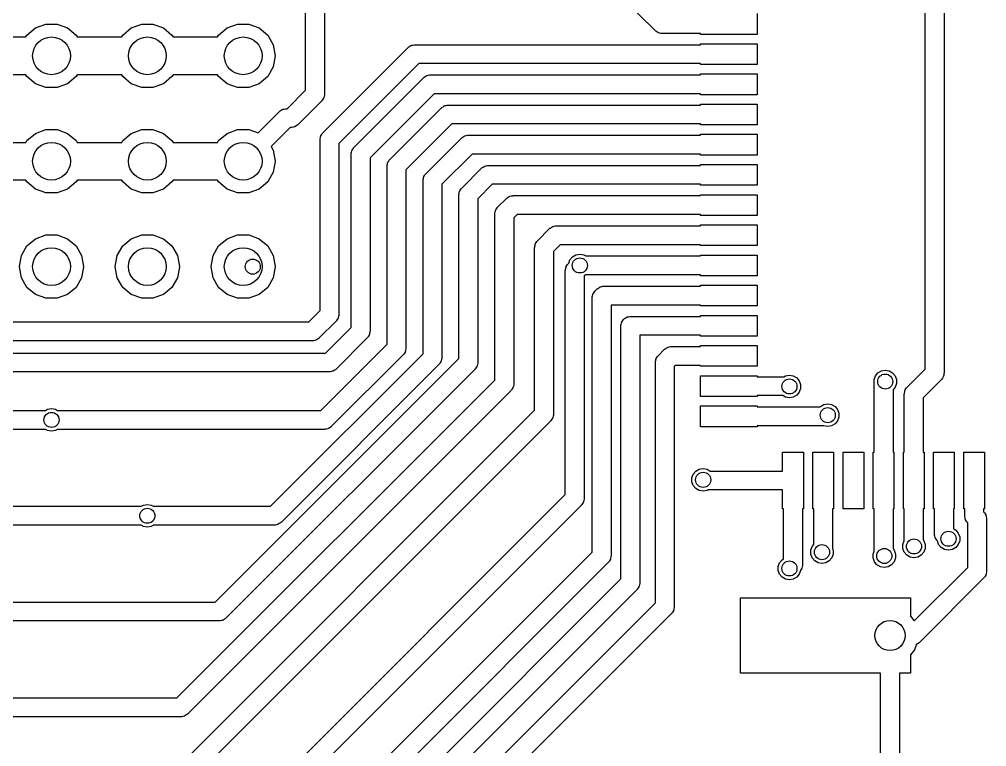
# Model space of a CAD drawing. Extents: x 10 to 287, y -200 to -10.
# Drawn here: x 75.86 to 101.49, y -85.88 to -66.6 of the extents above; entities that cross this region are included whole.
import ezdxf

# ---------------------------------------------------------------- set-up
doc = ezdxf.new("R2010")
doc.units = 0
doc.header["$MEASUREMENT"] = 0
doc.layers.add('BLACK', color=7, linetype='CONTINUOUS')

msp = doc.modelspace()

# ---------------------------------------------------------------- linework, layer by layer
at = {"layer": 'Black'}
for p, q in [((92.7052, -66.8968), (90.1202, -64.3118)), ((99.8641, -75.8685), (99.8641, -65.5176)), ((100.364, -65.5176), (100.364, -75.9721)), ((83.443, -68.4764), (83.443, -66.2706)), ((83.943, -66.167), (83.943, -68.58)), ((95.412, -66.445), (95.412, -66.995)), ((76.0569, -67.0144), (76.283, -66.8246)), ((76.283, -66.8246), (76.5604, -66.7237)), ((76.5604, -66.7237), (76.8556, -66.7237)), ((76.8556, -66.7237), (77.133, -66.8246)), ((77.133, -66.8246), (77.3591, -67.0144)), ((78.5969, -67.0144), (78.823, -66.8246)), ((78.823, -66.8246), (79.1004, -66.7237)), ((79.1004, -66.7237), (79.3956, -66.7237)), ((79.3956, -66.7237), (79.673, -66.8246)), ((79.673, -66.8246), (79.8991, -67.0144)), ((81.1369, -67.0144), (81.363, -66.8246)), ((81.363, -66.8246), (81.6404, -66.7237)), ((81.6404, -66.7237), (81.9356, -66.7237)), ((81.9356, -66.7237), (82.213, -66.8246)), ((82.213, -66.8246), (82.4391, -67.0144)), ((92.7142, -66.9031), (92.7052, -66.8968)), ((92.7213, -66.9115), (92.7142, -66.9031)), ((92.7496, -66.9278), (92.7213, -66.9115)), ((75.018, -67.064), (76.0282, -67.064)), ((76.0282, -67.064), (76.0569, -67.0144)), ((77.3591, -67.0144), (77.3878, -67.064)), ((77.3878, -67.064), (78.5682, -67.064)), ((78.5682, -67.064), (78.5969, -67.0144)), ((79.8991, -67.0144), (79.9278, -67.064)), ((79.9278, -67.064), (81.1082, -67.064)), ((81.1082, -67.064), (81.1369, -67.0144)), ((82.4391, -67.0144), (82.5867, -67.27)), ((92.7763, -66.9466), (92.7496, -66.9278)), ((92.787, -66.9494), (92.7763, -66.9466)), ((92.7965, -66.9549), (92.787, -66.9494)), ((92.8287, -66.9606), (92.7965, -66.9549)), ((92.8602, -66.969), (92.8287, -66.9606)), ((92.8712, -66.9681), (92.8602, -66.969)), ((92.882, -66.97), (92.8712, -66.9681)), ((93.912, -66.97), (92.882, -66.97)), ((93.912, -66.995), (93.912, -66.97)), ((95.412, -66.995), (93.912, -66.995)), ((82.5867, -67.27), (82.638, -67.5608)), ((83.8972, -69.6097), (86.1637, -67.3432)), ((86.1637, -67.3432), (86.1727, -67.3369)), ((86.1727, -67.3369), (86.1798, -67.3285)), ((86.1798, -67.3285), (86.2081, -67.3122)), ((86.2081, -67.3122), (86.2348, -67.2934)), ((86.2348, -67.2934), (86.2455, -67.2906)), ((86.2455, -67.2906), (86.255, -67.2851)), ((86.255, -67.2851), (86.2872, -67.2794)), ((86.2872, -67.2794), (86.3187, -67.271)), ((86.3187, -67.271), (86.3297, -67.2719)), ((86.3297, -67.2719), (86.3405, -67.27)), ((86.3405, -67.27), (93.912, -67.27)), ((93.912, -67.27), (93.912, -67.245)), ((93.912, -67.245), (95.412, -67.245)), ((95.412, -67.245), (95.412, -67.795)), ((82.638, -67.5672), (82.5867, -67.858)), ((82.638, -67.5608), (82.638, -67.5672)), ((82.5867, -67.858), (82.4391, -68.1136)), ((86.4441, -67.77), (84.324, -69.8901)), ((93.912, -67.77), (86.4441, -67.77)), ((93.912, -67.795), (93.912, -67.77)), ((95.412, -67.795), (93.912, -67.795)), ((76.0282, -68.064), (75.018, -68.064)), ((76.0569, -68.1136), (76.0282, -68.064)), ((76.283, -68.3034), (76.0569, -68.1136)), ((77.3591, -68.1136), (77.133, -68.3034)), ((77.3878, -68.064), (77.3591, -68.1136)), ((78.5682, -68.064), (77.3878, -68.064)), ((78.5969, -68.1136), (78.5682, -68.064)), ((78.823, -68.3034), (78.5969, -68.1136)), ((79.8991, -68.1136), (79.673, -68.3034)), ((79.9278, -68.064), (79.8991, -68.1136)), ((81.1082, -68.064), (79.9278, -68.064)), ((81.1369, -68.1136), (81.1082, -68.064)), ((81.363, -68.3034), (81.1369, -68.1136)), ((82.4391, -68.1136), (82.213, -68.3034)), ((84.7227, -69.9907), (86.5702, -68.1432)), ((86.5702, -68.1432), (86.5792, -68.1369)), ((86.5792, -68.1369), (86.5863, -68.1285)), ((86.5863, -68.1285), (86.6146, -68.1122)), ((86.6146, -68.1122), (86.6413, -68.0934)), ((86.6413, -68.0934), (86.652, -68.0906)), ((86.652, -68.0906), (86.6615, -68.0851)), ((86.6615, -68.0851), (86.6937, -68.0794)), ((86.6937, -68.0794), (86.7252, -68.071)), ((86.7252, -68.071), (86.7362, -68.0719)), ((86.7362, -68.0719), (86.747, -68.07)), ((86.747, -68.07), (93.912, -68.07)), ((93.912, -68.07), (93.912, -68.045)), ((93.912, -68.045), (95.412, -68.045)), ((95.412, -68.045), (95.412, -68.595)), ((76.5604, -68.4043), (76.283, -68.3034)), ((76.8556, -68.4043), (76.5604, -68.4043)), ((77.133, -68.3034), (76.8556, -68.4043)), ((79.1004, -68.4043), (78.823, -68.3034)), ((79.3956, -68.4043), (79.1004, -68.4043)), ((79.673, -68.3034), (79.3956, -68.4043)), ((81.6404, -68.4043), (81.363, -68.3034)), ((81.9356, -68.4043), (81.6404, -68.4043)), ((82.213, -68.3034), (81.9356, -68.4043)), ((82.9544, -68.965), (83.443, -68.4764)), ((83.9008, -68.7124), (83.8845, -68.7407)), ((83.9196, -68.6857), (83.9008, -68.7124)), ((83.9224, -68.675), (83.9196, -68.6857)), ((83.9279, -68.6655), (83.9224, -68.675)), ((83.9336, -68.6333), (83.9279, -68.6655)), ((83.942, -68.6018), (83.9336, -68.6333)), ((83.943, -68.58), (83.9411, -68.5908)), ((83.9411, -68.5908), (83.942, -68.6018)), ((86.8506, -68.57), (85.1495, -70.2711)), ((93.912, -68.57), (86.8506, -68.57)), ((93.912, -68.595), (93.912, -68.57)), ((95.412, -68.595), (93.912, -68.595)), ((82.8777, -68.9744), (82.9092, -68.966)), ((82.9092, -68.966), (82.9202, -68.9669)), ((82.9202, -68.9669), (82.931, -68.965)), ((82.931, -68.965), (82.9544, -68.965)), ((83.8698, -68.7568), (83.2348, -69.3918)), ((83.8761, -68.7478), (83.8698, -68.7568)), ((83.8845, -68.7407), (83.8761, -68.7478)), ((85.6752, -70.3082), (87.0402, -68.9432)), ((87.0402, -68.9432), (87.0492, -68.9369)), ((87.0492, -68.9369), (87.0563, -68.9285)), ((87.0563, -68.9285), (87.0846, -68.9122)), ((87.0846, -68.9122), (87.1113, -68.8934)), ((87.1113, -68.8934), (87.122, -68.8906)), ((87.122, -68.8906), (87.1315, -68.8851)), ((87.1315, -68.8851), (87.1637, -68.8794)), ((87.1637, -68.8794), (87.1952, -68.871)), ((87.1952, -68.871), (87.2062, -68.8719)), ((87.2062, -68.8719), (87.217, -68.87)), ((87.217, -68.87), (93.912, -68.87)), ((93.912, -68.87), (93.912, -68.845)), ((93.912, -68.845), (95.412, -68.845)), ((95.412, -68.845), (95.412, -69.395)), ((82.1843, -69.6082), (82.7542, -69.0382)), ((82.7542, -69.0382), (82.7632, -69.0319)), ((82.7632, -69.0319), (82.7703, -69.0235)), ((82.7703, -69.0235), (82.7986, -69.0072)), ((82.7986, -69.0072), (82.8253, -68.9884)), ((82.8253, -68.9884), (82.836, -68.9856)), ((82.836, -68.9856), (82.8455, -68.9801)), ((82.8455, -68.9801), (82.8777, -68.9744)), ((83.0346, -69.465), (82.5314, -69.9682)), ((83.058, -69.465), (83.0346, -69.465)), ((83.0688, -69.4631), (83.058, -69.465)), ((83.0798, -69.464), (83.0688, -69.4631)), ((83.1113, -69.4556), (83.0798, -69.464)), ((83.1435, -69.4499), (83.1113, -69.4556)), ((83.153, -69.4444), (83.1435, -69.4499)), ((83.1637, -69.4416), (83.153, -69.4444)), ((83.1904, -69.4228), (83.1637, -69.4416)), ((83.2187, -69.4065), (83.1904, -69.4228)), ((83.2258, -69.3981), (83.2187, -69.4065)), ((83.2348, -69.3918), (83.2258, -69.3981)), ((87.3206, -69.37), (86.102, -70.5886)), ((93.912, -69.37), (87.3206, -69.37)), ((93.912, -69.395), (93.912, -69.37)), ((95.412, -69.395), (93.912, -69.395)), ((76.0569, -69.8084), (76.283, -69.6186)), ((76.283, -69.6186), (76.5604, -69.5177)), ((76.5604, -69.5177), (76.8556, -69.5177)), ((76.8556, -69.5177), (77.133, -69.6186)), ((77.133, -69.6186), (77.3591, -69.8084)), ((78.5969, -69.8084), (78.823, -69.6186)), ((78.823, -69.6186), (79.1004, -69.5177)), ((79.1004, -69.5177), (79.3956, -69.5177)), ((79.3956, -69.5177), (79.673, -69.6186)), ((79.673, -69.6186), (79.8991, -69.8084)), ((81.1369, -69.8084), (81.363, -69.6186)), ((81.363, -69.6186), (81.6404, -69.5177)), ((81.6404, -69.5177), (81.9356, -69.5177)), ((81.9356, -69.5177), (82.1843, -69.6082)), ((83.825, -69.7647), (83.8334, -69.7332)), ((83.8334, -69.7332), (83.8391, -69.701)), ((83.8391, -69.701), (83.8446, -69.6915)), ((83.8446, -69.6915), (83.8474, -69.6808)), ((83.8474, -69.6808), (83.8662, -69.6541)), ((83.8662, -69.6541), (83.8825, -69.6258)), ((83.8825, -69.6258), (83.8909, -69.6187)), ((83.8909, -69.6187), (83.8972, -69.6097)), ((87.5737, -69.7432), (87.5827, -69.7369)), ((87.5827, -69.7369), (87.5898, -69.7285)), ((87.5898, -69.7285), (87.6181, -69.7122)), ((87.6181, -69.7122), (87.6448, -69.6934)), ((87.6448, -69.6934), (87.6555, -69.6906)), ((87.6555, -69.6906), (87.665, -69.6851)), ((87.665, -69.6851), (87.6972, -69.6794)), ((87.6972, -69.6794), (87.7287, -69.671)), ((87.7287, -69.671), (87.7397, -69.6719)), ((87.7397, -69.6719), (87.7505, -69.67)), ((87.7505, -69.67), (93.912, -69.67)), ((93.912, -69.67), (93.912, -69.645)), ((93.912, -69.645), (95.412, -69.645)), ((95.412, -69.645), (95.412, -70.195)), ((75.018, -69.858), (76.0282, -69.858)), ((76.0282, -69.858), (76.0569, -69.8084)), ((77.3591, -69.8084), (77.3878, -69.858)), ((77.3878, -69.858), (78.5682, -69.858)), ((78.5682, -69.858), (78.5969, -69.8084)), ((79.8991, -69.8084), (79.9278, -69.858)), ((79.9278, -69.858), (81.1082, -69.858)), ((81.1082, -69.858), (81.1369, -69.8084)), ((82.5314, -69.9682), (82.5867, -70.064)), ((83.824, -69.7865), (83.8259, -69.7757)), ((83.824, -74.3184), (83.824, -69.7865)), ((83.8259, -69.7757), (83.825, -69.7647)), ((84.324, -69.8901), (84.324, -74.422)), ((84.7164, -69.9997), (84.7227, -69.9907)), ((86.6277, -70.6892), (87.5737, -69.7432)), ((82.5867, -70.064), (82.638, -70.3548)), ((84.6495, -70.1675), (84.6514, -70.1567)), ((84.6495, -74.7629), (84.6495, -70.1675)), ((84.6505, -70.1457), (84.6589, -70.1142)), ((84.6514, -70.1567), (84.6505, -70.1457)), ((84.6589, -70.1142), (84.6646, -70.082)), ((84.6646, -70.082), (84.6701, -70.0725)), ((84.6701, -70.0725), (84.6729, -70.0618)), ((84.6729, -70.0618), (84.6917, -70.0351)), ((84.6917, -70.0351), (84.708, -70.0068)), ((84.708, -70.0068), (84.7164, -69.9997)), ((87.8541, -70.17), (87.0545, -70.9696)), ((93.912, -70.17), (87.8541, -70.17)), ((93.912, -70.195), (93.912, -70.17)), ((95.412, -70.195), (93.912, -70.195)), ((82.638, -70.3612), (82.5867, -70.652)), ((82.638, -70.3548), (82.638, -70.3612)), ((85.1495, -70.2711), (85.1495, -74.8665)), ((85.602, -70.485), (85.6039, -70.4742)), ((85.602, -75.2074), (85.602, -70.485)), ((85.603, -70.4632), (85.6114, -70.4317)), ((85.6039, -70.4742), (85.603, -70.4632)), ((85.6114, -70.4317), (85.6171, -70.3995)), ((85.6171, -70.3995), (85.6226, -70.39)), ((85.6226, -70.39), (85.6254, -70.3793)), ((85.6254, -70.3793), (85.6442, -70.3526)), ((85.6442, -70.3526), (85.6605, -70.3243)), ((85.6605, -70.3243), (85.6689, -70.3172)), ((85.6689, -70.3172), (85.6752, -70.3082)), ((88.1516, -70.5122), (88.1783, -70.4934)), ((88.1783, -70.4934), (88.189, -70.4906)), ((88.189, -70.4906), (88.1985, -70.4851)), ((88.1985, -70.4851), (88.2307, -70.4794)), ((88.2307, -70.4794), (88.2622, -70.471)), ((88.2622, -70.471), (88.2732, -70.4719)), ((88.2732, -70.4719), (88.284, -70.47)), ((88.284, -70.47), (93.912, -70.47)), ((93.912, -70.47), (93.912, -70.445)), ((93.912, -70.445), (95.412, -70.445)), ((95.412, -70.445), (95.412, -70.995)), ((82.5867, -70.652), (82.4391, -70.9076)), ((86.102, -70.5886), (86.102, -75.311)), ((86.5751, -70.771), (86.5779, -70.7603)), ((86.5779, -70.7603), (86.5967, -70.7336)), ((86.5967, -70.7336), (86.613, -70.7053)), ((86.613, -70.7053), (86.6214, -70.6982)), ((86.6214, -70.6982), (86.6277, -70.6892)), ((87.5802, -71.0702), (88.1072, -70.5432)), ((88.1072, -70.5432), (88.1162, -70.5369)), ((88.1162, -70.5369), (88.1233, -70.5285)), ((88.1233, -70.5285), (88.1516, -70.5122)), ((76.0282, -70.858), (75.018, -70.858)), ((76.0569, -70.9076), (76.0282, -70.858)), ((76.283, -71.0974), (76.0569, -70.9076)), ((77.3591, -70.9076), (77.133, -71.0974)), ((77.3878, -70.858), (77.3591, -70.9076)), ((78.5682, -70.858), (77.3878, -70.858)), ((78.5969, -70.9076), (78.5682, -70.858)), ((78.823, -71.0974), (78.5969, -70.9076)), ((79.8991, -70.9076), (79.673, -71.0974)), ((79.9278, -70.858), (79.8991, -70.9076)), ((81.1082, -70.858), (79.9278, -70.858)), ((81.1369, -70.9076), (81.1082, -70.858)), ((81.363, -71.0974), (81.1369, -70.9076)), ((82.4391, -70.9076), (82.213, -71.0974)), ((86.5545, -70.866), (86.5564, -70.8552)), ((86.5545, -75.4614), (86.5545, -70.866)), ((86.5555, -70.8442), (86.5639, -70.8127)), ((86.5564, -70.8552), (86.5555, -70.8442)), ((86.5639, -70.8127), (86.5696, -70.7805)), ((86.5696, -70.7805), (86.5751, -70.771)), ((87.0545, -70.9696), (87.0545, -75.565)), ((88.3876, -70.97), (88.007, -71.3506)), ((93.912, -70.97), (88.3876, -70.97)), ((93.912, -70.995), (93.912, -70.97)), ((95.412, -70.995), (93.912, -70.995)), ((76.5604, -71.1983), (76.283, -71.0974)), ((76.8556, -71.1983), (76.5604, -71.1983)), ((77.133, -71.0974), (76.8556, -71.1983)), ((79.1004, -71.1983), (78.823, -71.0974)), ((79.3956, -71.1983), (79.1004, -71.1983)), ((79.673, -71.0974), (79.3956, -71.1983)), ((81.6404, -71.1983), (81.363, -71.0974)), ((81.9356, -71.1983), (81.6404, -71.1983)), ((82.213, -71.0974), (81.9356, -71.1983)), ((87.507, -71.247), (87.5089, -71.2362)), ((87.507, -75.5884), (87.507, -71.247)), ((87.508, -71.2252), (87.5164, -71.1937)), ((87.5089, -71.2362), (87.508, -71.2252)), ((87.5164, -71.1937), (87.5221, -71.1615)), ((87.5221, -71.1615), (87.5276, -71.152)), ((87.5276, -71.152), (87.5304, -71.1413)), ((87.5304, -71.1413), (87.5492, -71.1146)), ((87.5492, -71.1146), (87.5655, -71.0863)), ((87.5655, -71.0863), (87.5739, -71.0792)), ((87.5739, -71.0792), (87.5802, -71.0702)), ((88.8912, -71.2794), (88.9227, -71.271)), ((88.9227, -71.271), (88.9337, -71.2719)), ((88.9337, -71.2719), (88.9445, -71.27)), ((88.9445, -71.27), (93.912, -71.27)), ((93.912, -71.27), (93.912, -71.245)), ((93.912, -71.245), (95.412, -71.245)), ((95.412, -71.245), (95.412, -71.795)), ((88.007, -71.3506), (88.007, -75.692)), ((88.5327, -71.5782), (88.7677, -71.3432)), ((88.7677, -71.3432), (88.7767, -71.3369)), ((88.7767, -71.3369), (88.7838, -71.3285)), ((88.7838, -71.3285), (88.8121, -71.3122)), ((88.8121, -71.3122), (88.8388, -71.2934)), ((88.8388, -71.2934), (88.8495, -71.2906)), ((88.8495, -71.2906), (88.859, -71.2851)), ((88.859, -71.2851), (88.8912, -71.2794)), ((88.4595, -71.755), (88.4614, -71.7442)), ((88.4595, -76.1599), (88.4595, -71.755)), ((88.4605, -71.7332), (88.4689, -71.7017)), ((88.4614, -71.7442), (88.4605, -71.7332)), ((88.4689, -71.7017), (88.4746, -71.6695)), ((88.4746, -71.6695), (88.4801, -71.66)), ((88.4801, -71.66), (88.4829, -71.6493)), ((88.4829, -71.6493), (88.5017, -71.6226)), ((88.5017, -71.6226), (88.518, -71.5943)), ((88.518, -71.5943), (88.5264, -71.5872)), ((88.5264, -71.5872), (88.5327, -71.5782)), ((89.0481, -71.77), (88.9595, -71.8586)), ((93.912, -71.77), (89.0481, -71.77)), ((93.912, -71.795), (93.912, -71.77)), ((88.9595, -71.8586), (88.9595, -76.2635)), ((95.412, -71.795), (93.912, -71.795)), ((93.912, -72.07), (93.912, -72.045)), ((93.912, -72.045), (95.412, -72.045)), ((95.412, -72.045), (95.412, -72.595)), ((89.5868, -72.4672), (89.9108, -72.1432)), ((89.9108, -72.1432), (89.9198, -72.1369)), ((89.9198, -72.1369), (89.9269, -72.1285)), ((89.9269, -72.1285), (89.9552, -72.1122)), ((89.9552, -72.1122), (89.9819, -72.0934)), ((89.9819, -72.0934), (89.9926, -72.0906)), ((89.9926, -72.0906), (90.0021, -72.0851)), ((90.0021, -72.0851), (90.0343, -72.0794)), ((90.0343, -72.0794), (90.0658, -72.071)), ((90.0658, -72.071), (90.0768, -72.0719)), ((90.0768, -72.0719), (90.0876, -72.07)), ((90.0876, -72.07), (93.912, -72.07)), ((76.0569, -72.6024), (76.283, -72.4126)), ((76.283, -72.4126), (76.5604, -72.3117)), ((76.5604, -72.3117), (76.8556, -72.3117)), ((76.8556, -72.3117), (77.133, -72.4126)), ((77.133, -72.4126), (77.3591, -72.6024)), ((78.5969, -72.6024), (78.823, -72.4126)), ((78.823, -72.4126), (79.1004, -72.3117)), ((79.1004, -72.3117), (79.3956, -72.3117)), ((79.3956, -72.3117), (79.673, -72.4126)), ((79.673, -72.4126), (79.8991, -72.6024)), ((81.1369, -72.6024), (81.363, -72.4126)), ((81.363, -72.4126), (81.6404, -72.3117)), ((81.6404, -72.3117), (81.9356, -72.3117)), ((81.9356, -72.3117), (82.213, -72.4126)), ((82.213, -72.4126), (82.4391, -72.6024)), ((89.5287, -72.5585), (89.5342, -72.549)), ((89.5342, -72.549), (89.537, -72.5383)), ((89.537, -72.5383), (89.5558, -72.5116)), ((89.5558, -72.5116), (89.5721, -72.4833)), ((89.5721, -72.4833), (89.5805, -72.4762)), ((89.5805, -72.4762), (89.5868, -72.4672)), ((75.9093, -72.858), (76.0569, -72.6024)), ((77.3591, -72.6024), (77.5067, -72.858)), ((78.4493, -72.858), (78.5969, -72.6024)), ((79.8991, -72.6024), (80.0467, -72.858)), ((80.9893, -72.858), (81.1369, -72.6024)), ((82.4391, -72.6024), (82.5867, -72.858)), ((89.5136, -72.644), (89.5155, -72.6332)), ((89.5136, -76.96), (89.5136, -72.644)), ((89.5146, -72.6222), (89.523, -72.5907)), ((89.5155, -72.6332), (89.5146, -72.6222)), ((89.523, -72.5907), (89.5287, -72.5585)), ((90.1912, -72.57), (90.0136, -72.7476)), ((90.0136, -72.7476), (90.0136, -77.0636)), ((93.912, -72.57), (90.1912, -72.57)), ((93.912, -72.595), (93.912, -72.57)), ((95.412, -72.595), (93.912, -72.595)), ((75.858, -73.1488), (75.9093, -72.858)), ((77.5067, -72.858), (77.558, -73.1488)), ((78.398, -73.1488), (78.4493, -72.858)), ((80.0467, -72.858), (80.098, -73.1488)), ((80.938, -73.1488), (80.9893, -72.858)), ((82.5867, -72.858), (82.638, -73.1488)), ((90.3996, -73.0768), (90.4161, -73.0603)), ((90.4161, -73.0603), (90.4492, -72.9694)), ((90.4492, -72.9694), (90.5164, -72.8893)), ((90.5164, -72.8893), (90.607, -72.837)), ((90.607, -72.837), (90.71, -72.8189)), ((90.71, -72.8189), (90.813, -72.837)), ((90.813, -72.837), (90.8701, -72.87)), ((90.8701, -72.87), (93.912, -72.87)), ((93.912, -72.87), (93.912, -72.845)), ((93.912, -72.845), (95.412, -72.845)), ((95.412, -72.845), (95.412, -73.395)), ((75.858, -73.1552), (75.858, -73.1488)), ((75.9093, -73.446), (75.858, -73.1552)), ((77.558, -73.1552), (77.5067, -73.446)), ((77.558, -73.1488), (77.558, -73.1552)), ((78.398, -73.1552), (78.398, -73.1488)), ((78.4493, -73.446), (78.398, -73.1552)), ((80.098, -73.1552), (80.0467, -73.446)), ((80.098, -73.1488), (80.098, -73.1552)), ((80.938, -73.1552), (80.938, -73.1488)), ((80.9893, -73.446), (80.938, -73.1552)), ((82.638, -73.1552), (82.5867, -73.446)), ((82.638, -73.1488), (82.638, -73.1552)), ((90.3264, -73.2536), (90.3283, -73.2428)), ((90.3264, -79.1952), (90.3264, -73.2536)), ((90.3274, -73.2318), (90.3358, -73.2003)), ((90.3283, -73.2428), (90.3274, -73.2318)), ((90.3358, -73.2003), (90.3415, -73.1681)), ((90.3415, -73.1681), (90.347, -73.1586)), ((90.347, -73.1586), (90.3498, -73.1479)), ((90.3498, -73.1479), (90.3686, -73.1212)), ((90.3686, -73.1212), (90.3849, -73.0929)), ((90.3849, -73.0929), (90.3933, -73.0858)), ((90.3933, -73.0858), (90.3996, -73.0768)), ((76.0569, -73.7016), (75.9093, -73.446)), ((77.5067, -73.446), (77.3591, -73.7016)), ((78.5969, -73.7016), (78.4493, -73.446)), ((80.0467, -73.446), (79.8991, -73.7016)), ((81.1369, -73.7016), (80.9893, -73.446)), ((82.5867, -73.446), (82.4391, -73.7016)), ((90.8701, -73.37), (90.8264, -73.3952)), ((90.8264, -73.3952), (90.8264, -79.2988)), ((93.912, -73.37), (90.8701, -73.37)), ((93.912, -73.395), (93.912, -73.37)), ((95.412, -73.395), (93.912, -73.395)), ((76.283, -73.8914), (76.0569, -73.7016)), ((77.3591, -73.7016), (77.133, -73.8914)), ((78.823, -73.8914), (78.5969, -73.7016)), ((79.8991, -73.7016), (79.673, -73.8914)), ((81.363, -73.8914), (81.1369, -73.7016)), ((82.4391, -73.7016), (82.213, -73.8914)), ((91.0798, -73.8444), (91.0961, -73.8161)), ((91.0961, -73.8161), (91.1045, -73.809)), ((91.1045, -73.809), (91.1108, -73.8)), ((91.1108, -73.8), (91.1676, -73.7432)), ((91.1676, -73.7432), (91.1766, -73.7369)), ((91.1766, -73.7369), (91.1837, -73.7285)), ((91.1837, -73.7285), (91.212, -73.7122)), ((91.212, -73.7122), (91.2387, -73.6934)), ((91.2387, -73.6934), (91.2494, -73.6906)), ((91.2494, -73.6906), (91.2589, -73.6851)), ((91.2589, -73.6851), (91.2911, -73.6794)), ((91.2911, -73.6794), (91.3226, -73.671)), ((91.3226, -73.671), (91.3336, -73.6719)), ((91.3336, -73.6719), (91.3444, -73.67)), ((91.3444, -73.67), (93.912, -73.67)), ((93.912, -73.67), (93.912, -73.645)), ((93.912, -73.645), (95.412, -73.645)), ((95.412, -73.645), (95.412, -74.195)), ((76.5604, -73.9923), (76.283, -73.8914)), ((76.8556, -73.9923), (76.5604, -73.9923)), ((77.133, -73.8914), (76.8556, -73.9923)), ((79.1004, -73.9923), (78.823, -73.8914)), ((79.3956, -73.9923), (79.1004, -73.9923)), ((79.673, -73.8914), (79.3956, -73.9923)), ((81.6404, -73.9923), (81.363, -73.8914)), ((81.9356, -73.9923), (81.6404, -73.9923)), ((82.213, -73.8914), (81.9356, -73.9923)), ((91.0376, -73.9768), (91.0395, -73.966)), ((91.0376, -80.7192), (91.0376, -73.9768)), ((91.0386, -73.955), (91.047, -73.9235)), ((91.0395, -73.966), (91.0386, -73.955)), ((91.047, -73.9235), (91.0527, -73.8913)), ((91.0527, -73.8913), (91.0582, -73.8818)), ((91.0582, -73.8818), (91.061, -73.8711)), ((91.061, -73.8711), (91.0798, -73.8444)), ((83.5259, -74.6165), (83.824, -74.3184)), ((93.912, -74.17), (91.5376, -74.17)), ((91.5376, -74.17), (91.5376, -80.8228)), ((93.912, -74.195), (93.912, -74.17)), ((95.412, -74.195), (93.912, -74.195)), ((84.2508, -74.5988), (83.8063, -75.0433)), ((84.2571, -74.5898), (84.2508, -74.5988)), ((84.2655, -74.5827), (84.2571, -74.5898)), ((84.2818, -74.5544), (84.2655, -74.5827)), ((84.3006, -74.5277), (84.2818, -74.5544)), ((84.3034, -74.517), (84.3006, -74.5277)), ((84.3089, -74.5075), (84.3034, -74.517)), ((84.3146, -74.4753), (84.3089, -74.5075)), ((84.323, -74.4438), (84.3146, -74.4753)), ((84.324, -74.422), (84.3221, -74.4328)), ((84.3221, -74.4328), (84.323, -74.4438)), ((91.823, -74.6211), (91.8383, -74.5993)), ((91.8383, -74.5993), (91.8399, -74.595)), ((91.8399, -74.595), (91.8447, -74.5892)), ((91.8447, -74.5892), (91.8581, -74.5661)), ((91.8581, -74.5661), (91.8665, -74.559)), ((91.8665, -74.559), (91.8728, -74.55)), ((91.8728, -74.55), (91.8796, -74.5432)), ((91.8796, -74.5432), (91.8886, -74.5369)), ((91.8886, -74.5369), (91.8957, -74.5285)), ((91.8957, -74.5285), (91.9188, -74.5151)), ((91.9188, -74.5151), (91.9246, -74.5103)), ((91.9246, -74.5103), (91.9289, -74.5087)), ((91.9289, -74.5087), (91.9507, -74.4934)), ((91.9507, -74.4934), (91.9614, -74.4906)), ((91.9614, -74.4906), (91.9709, -74.4851)), ((91.9709, -74.4851), (92.0031, -74.4794)), ((92.0031, -74.4794), (92.0346, -74.471)), ((92.0346, -74.471), (92.0456, -74.4719)), ((92.0456, -74.4719), (92.0564, -74.47)), ((92.0564, -74.47), (93.912, -74.47)), ((93.912, -74.47), (93.912, -74.445)), ((93.912, -74.445), (95.412, -74.445)), ((95.412, -74.445), (95.412, -74.995)), ((71.6681, -74.6165), (83.5259, -74.6165)), ((83.9704, -75.442), (84.6495, -74.7629)), ((91.7996, -74.7268), (91.8015, -74.716)), ((91.7996, -81.4304), (91.7996, -74.7268)), ((91.8006, -74.705), (91.809, -74.6735)), ((91.8015, -74.716), (91.8006, -74.705)), ((91.809, -74.6735), (91.8147, -74.6413)), ((91.8147, -74.6413), (91.8202, -74.6318)), ((91.8202, -74.6318), (91.823, -74.6211)), ((83.6295, -75.1165), (71.5645, -75.1165)), ((83.6403, -75.1146), (83.6295, -75.1165)), ((83.6513, -75.1155), (83.6403, -75.1146)), ((83.6828, -75.1071), (83.6513, -75.1155)), ((83.715, -75.1014), (83.6828, -75.1071)), ((83.7245, -75.0959), (83.715, -75.1014)), ((83.7352, -75.0931), (83.7245, -75.0959)), ((83.7619, -75.0743), (83.7352, -75.0931)), ((83.7902, -75.058), (83.7619, -75.0743)), ((83.7973, -75.0496), (83.7902, -75.058)), ((83.8063, -75.0433), (83.7973, -75.0496)), ((85.0763, -75.0433), (84.2508, -75.8688)), ((85.0826, -75.0343), (85.0763, -75.0433)), ((85.091, -75.0272), (85.0826, -75.0343)), ((85.1073, -74.9989), (85.091, -75.0272)), ((85.1261, -74.9722), (85.1073, -74.9989)), ((85.1289, -74.9615), (85.1261, -74.9722)), ((85.1344, -74.952), (85.1289, -74.9615)), ((85.1401, -74.9198), (85.1344, -74.952)), ((85.1485, -74.8883), (85.1401, -74.9198)), ((85.1495, -74.8665), (85.1476, -74.8773)), ((85.1476, -74.8773), (85.1485, -74.8883)), ((93.912, -74.97), (92.2996, -74.97)), ((92.2996, -74.97), (92.2996, -81.534)), ((93.912, -74.995), (93.912, -74.97)), ((95.412, -74.995), (93.912, -74.995)), ((83.8434, -76.966), (85.602, -75.2074)), ((86.0926, -75.3643), (86.0869, -75.3965)), ((86.101, -75.3328), (86.0926, -75.3643)), ((86.102, -75.311), (86.1001, -75.3218)), ((86.1001, -75.3218), (86.101, -75.3328)), ((92.7872, -75.5152), (92.9592, -75.3432)), ((92.9592, -75.3432), (92.9682, -75.3369)), ((92.9682, -75.3369), (92.9753, -75.3285)), ((92.9753, -75.3285), (93.0036, -75.3122)), ((93.0036, -75.3122), (93.0303, -75.2934)), ((93.0303, -75.2934), (93.041, -75.2906)), ((93.041, -75.2906), (93.0505, -75.2851)), ((93.0505, -75.2851), (93.0827, -75.2794)), ((93.0827, -75.2794), (93.1142, -75.271)), ((93.1142, -75.271), (93.1252, -75.2719)), ((93.1252, -75.2719), (93.136, -75.27)), ((93.136, -75.27), (93.912, -75.27)), ((93.912, -75.27), (93.912, -75.245)), ((93.912, -75.245), (95.412, -75.245)), ((95.412, -75.245), (95.412, -75.795)), ((74.168, -75.442), (83.9704, -75.442)), ((81.0494, -82.046), (87.507, -75.5884)), ((82.5099, -79.506), (86.5545, -75.4614)), ((86.0288, -75.4878), (84.1238, -77.3928)), ((86.0351, -75.4788), (86.0288, -75.4878)), ((86.0435, -75.4717), (86.0351, -75.4788)), ((86.0598, -75.4434), (86.0435, -75.4717)), ((86.0786, -75.4167), (86.0598, -75.4434)), ((86.0814, -75.406), (86.0786, -75.4167)), ((86.0869, -75.3965), (86.0814, -75.406)), ((87.0451, -75.6183), (87.0394, -75.6505)), ((87.0535, -75.5868), (87.0451, -75.6183)), ((87.0545, -75.565), (87.0526, -75.5758)), ((87.0526, -75.5758), (87.0535, -75.5868)), ((92.7234, -75.6387), (92.7291, -75.6065)), ((92.7291, -75.6065), (92.7346, -75.597)), ((92.7346, -75.597), (92.7374, -75.5863)), ((92.7374, -75.5863), (92.7562, -75.5596)), ((92.7562, -75.5596), (92.7725, -75.5313)), ((92.7725, -75.5313), (92.7809, -75.5242)), ((92.7809, -75.5242), (92.7872, -75.5152)), ((87.9338, -75.8688), (81.3298, -82.4728)), ((86.9813, -75.7418), (82.7903, -79.9328)), ((84.2347, -75.8835), (84.2064, -75.8998)), ((84.2418, -75.8751), (84.2347, -75.8835)), ((84.2508, -75.8688), (84.2418, -75.8751)), ((86.9876, -75.7328), (86.9813, -75.7418)), ((86.996, -75.7257), (86.9876, -75.7328)), ((87.0123, -75.6974), (86.996, -75.7257)), ((87.0311, -75.6707), (87.0123, -75.6974)), ((87.0339, -75.66), (87.0311, -75.6707)), ((87.0394, -75.6505), (87.0339, -75.66)), ((87.9401, -75.8598), (87.9338, -75.8688)), ((87.9485, -75.8527), (87.9401, -75.8598)), ((87.9648, -75.8244), (87.9485, -75.8527)), ((87.9836, -75.7977), (87.9648, -75.8244)), ((87.9864, -75.787), (87.9836, -75.7977)), ((87.9919, -75.7775), (87.9864, -75.787)), ((87.9976, -75.7453), (87.9919, -75.7775)), ((88.006, -75.7138), (87.9976, -75.7453)), ((88.007, -75.692), (88.0051, -75.7028)), ((88.0051, -75.7028), (88.006, -75.7138)), ((92.714, -75.692), (92.7159, -75.6812)), ((92.714, -82.0654), (92.714, -75.692)), ((92.715, -75.6702), (92.7234, -75.6387)), ((92.7159, -75.6812), (92.715, -75.6702)), ((93.2396, -75.77), (93.214, -75.7956)), ((93.214, -75.7956), (93.214, -82.169)), ((93.912, -75.77), (93.2396, -75.77)), ((93.912, -75.795), (93.912, -75.77)), ((95.412, -75.795), (93.912, -75.795)), ((99.3852, -76.3474), (99.8641, -75.8685)), ((84.074, -75.942), (74.3987, -75.942)), ((84.0848, -75.9401), (84.074, -75.942)), ((84.0958, -75.941), (84.0848, -75.9401)), ((84.1273, -75.9326), (84.0958, -75.941)), ((84.1595, -75.9269), (84.1273, -75.9326)), ((84.169, -75.9214), (84.1595, -75.9269)), ((84.1797, -75.9186), (84.169, -75.9214)), ((84.2064, -75.8998), (84.1797, -75.9186)), ((93.912, -76.595), (93.912, -76.045)), ((93.912, -76.045), (95.412, -76.045)), ((95.412, -76.045), (95.412, -76.07)), ((95.412, -76.07), (96.118, -76.07)), ((96.118, -76.07), (96.163, -76.044)), ((96.163, -76.044), (96.266, -76.0259)), ((96.266, -76.0259), (96.369, -76.044)), ((96.369, -76.044), (96.4596, -76.0963)), ((96.4596, -76.0963), (96.5268, -76.1764)), ((98.5094, -76.1477), (98.5452, -76.0494)), ((98.5094, -76.2523), (98.5094, -76.1477)), ((98.5452, -76.0494), (98.6124, -75.9693)), ((98.6124, -75.9693), (98.703, -75.917)), ((98.703, -75.917), (98.806, -75.8989)), ((98.806, -75.8989), (98.909, -75.917)), ((98.909, -75.917), (98.9996, -75.9693)), ((98.9996, -75.9693), (99.0668, -76.0494)), ((99.0668, -76.0494), (99.1026, -76.1477)), ((99.1026, -76.1477), (99.1026, -76.2523)), ((100.297, -76.1399), (100.291, -76.1489)), ((100.306, -76.1328), (100.297, -76.1399)), ((100.322, -76.1045), (100.306, -76.1328)), ((100.341, -76.0778), (100.322, -76.1045)), ((100.344, -76.0671), (100.341, -76.0778)), ((100.349, -76.0576), (100.344, -76.0671)), ((100.355, -76.0254), (100.349, -76.0576)), ((100.363, -75.9939), (100.355, -76.0254)), ((100.364, -75.9721), (100.362, -75.9829)), ((100.362, -75.9829), (100.363, -75.9939)), ((80.0334, -84.586), (88.4595, -76.1599)), ((88.9173, -76.3959), (88.901, -76.4242)), ((88.9361, -76.3692), (88.9173, -76.3959)), ((88.9389, -76.3585), (88.9361, -76.3692)), ((88.9444, -76.349), (88.9389, -76.3585)), ((88.9501, -76.3168), (88.9444, -76.349)), ((88.9585, -76.2853), (88.9501, -76.3168)), ((88.9595, -76.2635), (88.9576, -76.2743)), ((88.9576, -76.2743), (88.9585, -76.2853)), ((96.5268, -76.1764), (96.5626, -76.2747)), ((96.5626, -76.3793), (96.5268, -76.4776)), ((96.5626, -76.2747), (96.5626, -76.3793)), ((98.512, -76.2594), (98.5094, -76.2523)), ((98.512, -78.07), (98.512, -76.2594)), ((99.0668, -76.3506), (99.012, -76.4159)), ((99.1026, -76.2523), (99.0668, -76.3506)), ((99.3354, -76.4185), (99.3542, -76.3918)), ((99.3542, -76.3918), (99.3705, -76.3635)), ((99.3705, -76.3635), (99.3789, -76.3564)), ((99.3789, -76.3564), (99.3852, -76.3474)), ((100.291, -76.1489), (99.812, -76.6278)), ((88.8863, -76.4403), (80.3138, -85.0128)), ((88.8926, -76.4313), (88.8863, -76.4403)), ((88.901, -76.4242), (88.8926, -76.4313)), ((95.412, -76.595), (93.912, -76.595)), ((96.0937, -76.57), (95.412, -76.57)), ((95.412, -76.57), (95.412, -76.595)), ((96.163, -76.61), (96.0937, -76.57)), ((96.266, -76.6281), (96.163, -76.61)), ((96.369, -76.61), (96.266, -76.6281)), ((96.4596, -76.5577), (96.369, -76.61)), ((96.5268, -76.4776), (96.4596, -76.5577)), ((99.012, -76.4159), (99.012, -78.07)), ((99.312, -76.5242), (99.3139, -76.5134)), ((99.312, -78.07), (99.312, -76.5242)), ((99.313, -76.5024), (99.3214, -76.4709)), ((99.3139, -76.5134), (99.313, -76.5024)), ((99.3214, -76.4709), (99.3271, -76.4387)), ((99.3271, -76.4387), (99.3326, -76.4292)), ((99.3326, -76.4292), (99.3354, -76.4185)), ((99.812, -76.6278), (99.812, -78.07)), ((76.605, -76.933), (76.708, -76.9149)), ((76.708, -76.9149), (76.811, -76.933)), ((93.912, -77.395), (93.912, -76.845)), ((93.912, -76.845), (95.412, -76.845)), ((95.412, -76.845), (95.412, -76.87)), ((95.412, -76.87), (97.0786, -76.87)), ((97.0786, -76.87), (97.0884, -76.8583)), ((97.0884, -76.8583), (97.179, -76.806)), ((97.179, -76.806), (97.282, -76.7879)), ((97.282, -76.7879), (97.385, -76.806)), ((97.385, -76.806), (97.4756, -76.8583)), ((97.4756, -76.8583), (97.5428, -76.9384)), ((64.8111, -76.966), (76.5479, -76.966)), ((76.5479, -76.966), (76.605, -76.933)), ((76.811, -76.933), (76.8681, -76.966)), ((76.8681, -76.966), (83.8434, -76.966)), ((77.0616, -89.412), (89.5136, -76.96)), ((89.9902, -77.1693), (89.9714, -77.196)), ((89.993, -77.1586), (89.9902, -77.1693)), ((89.9985, -77.1491), (89.993, -77.1586)), ((90.0042, -77.1169), (89.9985, -77.1491)), ((90.0126, -77.0854), (90.0042, -77.1169)), ((90.0136, -77.0636), (90.0117, -77.0744)), ((90.0117, -77.0744), (90.0126, -77.0854)), ((97.5428, -76.9384), (97.5786, -77.0367)), ((97.5786, -77.1413), (97.5428, -77.2396)), ((97.5786, -77.0367), (97.5786, -77.1413)), ((89.9404, -77.2404), (77.342, -89.8388)), ((84.0794, -77.4238), (84.0527, -77.4426)), ((84.1077, -77.4075), (84.0794, -77.4238)), ((84.1148, -77.3991), (84.1077, -77.4075)), ((84.1238, -77.3928), (84.1148, -77.3991)), ((89.9467, -77.2314), (89.9404, -77.2404)), ((89.9551, -77.2243), (89.9467, -77.2314)), ((89.9714, -77.196), (89.9551, -77.2243)), ((95.412, -77.395), (93.912, -77.395)), ((97.1756, -77.37), (95.412, -77.37)), ((95.412, -77.37), (95.412, -77.395)), ((97.179, -77.372), (97.1756, -77.37)), ((97.282, -77.3901), (97.179, -77.372)), ((97.385, -77.372), (97.282, -77.3901)), ((97.4756, -77.3197), (97.385, -77.372)), ((97.5428, -77.2396), (97.4756, -77.3197)), ((76.5479, -77.466), (64.8111, -77.466)), ((76.605, -77.499), (76.5479, -77.466)), ((76.708, -77.5171), (76.605, -77.499)), ((76.811, -77.499), (76.708, -77.5171)), ((76.8681, -77.466), (76.811, -77.499)), ((83.947, -77.466), (76.8681, -77.466)), ((83.9578, -77.4641), (83.947, -77.466)), ((83.9688, -77.465), (83.9578, -77.4641)), ((84.0003, -77.4566), (83.9688, -77.465)), ((84.0325, -77.4509), (84.0003, -77.4566)), ((84.042, -77.4454), (84.0325, -77.4509)), ((84.0527, -77.4426), (84.042, -77.4454)), ((96.087, -78.57), (96.087, -78.07)), ((96.087, -78.07), (96.637, -78.07)), ((96.637, -78.07), (96.637, -79.57)), ((96.887, -79.57), (96.887, -78.07)), ((96.887, -78.07), (97.437, -78.07)), ((97.437, -78.07), (97.437, -79.57)), ((97.687, -79.57), (97.687, -78.07)), ((97.687, -78.07), (98.237, -78.07)), ((98.237, -78.07), (98.237, -79.57)), ((98.487, -79.57), (98.487, -78.07)), ((98.487, -78.07), (98.512, -78.07)), ((99.012, -78.07), (99.037, -78.07)), ((99.037, -78.07), (99.037, -79.57)), ((99.287, -79.57), (99.287, -78.07)), ((99.287, -78.07), (99.312, -78.07)), ((99.812, -78.07), (99.837, -78.07)), ((99.837, -78.07), (99.837, -79.57)), ((100.087, -79.57), (100.087, -78.07)), ((100.087, -78.07), (100.637, -78.07)), ((100.637, -78.07), (100.637, -79.57)), ((100.887, -79.57), (100.887, -78.07)), ((100.887, -78.07), (101.437, -78.07)), ((101.437, -78.07), (101.437, -79.57)), ((93.6834, -78.7512), (93.7192, -78.6529)), ((93.7192, -78.6529), (93.7864, -78.5728)), ((93.7864, -78.5728), (93.877, -78.5205)), ((93.877, -78.5205), (93.98, -78.5024)), ((93.98, -78.5024), (94.083, -78.5205)), ((94.083, -78.5205), (94.1687, -78.57)), ((94.1687, -78.57), (96.087, -78.57)), ((93.6834, -78.8558), (93.6834, -78.7512)), ((93.7192, -78.9541), (93.6834, -78.8558)), ((93.7864, -79.0342), (93.7192, -78.9541)), ((77.5696, -91.952), (90.3264, -79.1952)), ((93.877, -79.0865), (93.7864, -79.0342)), ((93.98, -79.1046), (93.877, -79.0865)), ((94.083, -79.0865), (93.98, -79.1046)), ((94.1116, -79.07), (94.083, -79.0865)), ((96.087, -79.07), (94.1116, -79.07)), ((96.087, -79.57), (96.087, -79.07)), ((90.7532, -79.4756), (77.85, -92.3788)), ((79.0879, -79.506), (79.145, -79.473)), ((79.145, -79.473), (79.248, -79.4549)), ((79.248, -79.4549), (79.351, -79.473)), ((79.351, -79.473), (79.4081, -79.506)), ((90.7595, -79.4666), (90.7532, -79.4756)), ((90.7679, -79.4595), (90.7595, -79.4666)), ((90.7842, -79.4312), (90.7679, -79.4595)), ((90.803, -79.4045), (90.7842, -79.4312)), ((90.8058, -79.3938), (90.803, -79.4045)), ((90.8113, -79.3843), (90.8058, -79.3938)), ((90.817, -79.3521), (90.8113, -79.3843)), ((90.8254, -79.3206), (90.817, -79.3521)), ((90.8264, -79.2988), (90.8245, -79.3096)), ((90.8245, -79.3096), (90.8254, -79.3206)), ((64.8111, -79.506), (79.0879, -79.506)), ((79.4081, -79.506), (82.5099, -79.506)), ((96.112, -79.57), (96.087, -79.57)), ((96.112, -80.8995), (96.112, -79.57)), ((96.637, -79.57), (96.612, -79.57)), ((96.612, -79.57), (96.612, -81.057)), ((96.912, -79.57), (96.887, -79.57)), ((96.912, -80.5191), (96.912, -79.57)), ((97.437, -79.57), (97.412, -79.57)), ((97.412, -79.57), (97.412, -80.63)), ((98.237, -79.57), (97.687, -79.57)), ((98.512, -79.57), (98.487, -79.57)), ((98.512, -80.6937), (98.512, -79.57)), ((99.037, -79.57), (99.012, -79.57)), ((99.012, -79.57), (99.012, -80.6372)), ((99.312, -79.57), (99.287, -79.57)), ((99.312, -80.4125), (99.312, -79.57)), ((99.837, -79.57), (99.812, -79.57)), ((99.812, -79.57), (99.812, -80.3982)), ((100.112, -79.57), (100.087, -79.57)), ((100.112, -80.2452), (100.112, -79.57)), ((100.637, -79.57), (100.612, -79.57)), ((100.612, -79.57), (100.612, -80.098)), ((100.912, -79.57), (100.887, -79.57)), ((100.912, -79.7576), (100.912, -79.57)), ((101.437, -79.57), (101.412, -79.57)), ((101.412, -79.57), (101.412, -79.654)), ((101.412, -79.654), (101.421, -79.6632)), ((101.421, -79.6632), (101.427, -79.6722)), ((101.427, -79.6722), (101.436, -79.6793)), ((101.436, -79.6793), (101.452, -79.7076)), ((101.452, -79.7076), (101.471, -79.7343)), ((101.471, -79.7343), (101.474, -79.745)), ((82.699, -79.9909), (82.6668, -79.9966)), ((82.7085, -79.9854), (82.699, -79.9909)), ((82.7192, -79.9826), (82.7085, -79.9854)), ((82.7459, -79.9638), (82.7192, -79.9826)), ((82.7742, -79.9475), (82.7459, -79.9638)), ((82.7813, -79.9391), (82.7742, -79.9475)), ((82.7903, -79.9328), (82.7813, -79.9391)), ((100.914, -79.7684), (100.912, -79.7576)), ((100.913, -79.7794), (100.914, -79.7684)), ((100.921, -79.8109), (100.913, -79.7794)), ((100.927, -79.8431), (100.921, -79.8109)), ((100.933, -79.8526), (100.927, -79.8431)), ((100.935, -79.8633), (100.933, -79.8526)), ((100.954, -79.89), (100.935, -79.8633)), ((100.97, -79.9183), (100.954, -79.89)), ((100.979, -79.9254), (100.97, -79.9183)), ((100.985, -79.9344), (100.979, -79.9254)), ((100.994, -79.9436), (100.985, -79.9344)), ((100.994, -81.1256), (100.994, -79.9436)), ((101.474, -79.745), (101.479, -79.7545)), ((101.479, -79.7545), (101.485, -79.7867)), ((101.485, -79.7867), (101.493, -79.8182)), ((101.493, -79.8182), (101.492, -79.8292)), ((101.492, -79.8292), (101.494, -79.84)), ((101.494, -79.84), (101.494, -81.2292)), ((79.0879, -80.006), (64.8111, -80.006)), ((79.145, -80.039), (79.0879, -80.006)), ((79.248, -80.0571), (79.145, -80.039)), ((79.351, -80.039), (79.248, -80.0571)), ((79.4081, -80.006), (79.351, -80.039)), ((82.6135, -80.006), (79.4081, -80.006)), ((82.6243, -80.0041), (82.6135, -80.006)), ((82.6353, -80.005), (82.6243, -80.0041)), ((82.6668, -79.9966), (82.6353, -80.005)), ((100.114, -80.256), (100.112, -80.2452)), ((100.612, -80.098), (100.676, -80.1349)), ((100.676, -80.1349), (100.743, -80.215)), ((100.743, -80.215), (100.779, -80.3133)), ((99.2714, -80.5165), (99.3072, -80.4182)), ((99.3072, -80.4182), (99.312, -80.4125)), ((99.812, -80.3982), (99.8288, -80.4182)), ((99.8288, -80.4182), (99.8646, -80.5165)), ((100.113, -80.267), (100.114, -80.256)), ((100.121, -80.2985), (100.113, -80.267)), ((100.127, -80.3307), (100.121, -80.2985)), ((100.133, -80.3402), (100.127, -80.3307)), ((100.135, -80.3509), (100.133, -80.3402)), ((100.154, -80.3776), (100.135, -80.3509)), ((100.17, -80.4059), (100.154, -80.3776)), ((100.179, -80.413), (100.17, -80.4059)), ((100.185, -80.422), (100.179, -80.413)), ((100.189, -80.4253), (100.185, -80.422)), ((100.222, -80.5162), (100.189, -80.4253)), ((100.779, -80.4179), (100.743, -80.5162)), ((100.779, -80.3133), (100.779, -80.4179)), ((77.2648, -94.492), (91.0376, -80.7192)), ((96.833, -80.6689), (96.8688, -80.5706)), ((96.833, -80.7735), (96.833, -80.6689)), ((96.8688, -80.5706), (96.912, -80.5191)), ((97.412, -80.63), (97.4262, -80.6689)), ((97.4262, -80.6689), (97.4262, -80.7735)), ((98.484, -80.7705), (98.512, -80.6937)), ((99.012, -80.6372), (99.0414, -80.6722)), ((99.0414, -80.6722), (99.0772, -80.7705)), ((99.2714, -80.6211), (99.2714, -80.5165)), ((99.3072, -80.7194), (99.2714, -80.6211)), ((99.3744, -80.7995), (99.3072, -80.7194)), ((99.8288, -80.7194), (99.7616, -80.7995)), ((99.8646, -80.6211), (99.8288, -80.7194)), ((99.8646, -80.5165), (99.8646, -80.6211)), ((100.289, -80.5963), (100.222, -80.5162)), ((100.379, -80.6486), (100.289, -80.5963)), ((100.482, -80.6667), (100.379, -80.6486)), ((100.585, -80.6486), (100.482, -80.6667)), ((100.676, -80.5963), (100.585, -80.6486)), ((100.743, -80.5162), (100.676, -80.5963)), ((91.4644, -80.9996), (77.5452, -94.9188)), ((91.4707, -80.9906), (91.4644, -80.9996)), ((91.4791, -80.9835), (91.4707, -80.9906)), ((91.4954, -80.9552), (91.4791, -80.9835)), ((91.5142, -80.9285), (91.4954, -80.9552)), ((91.517, -80.9178), (91.5142, -80.9285)), ((91.5225, -80.9083), (91.517, -80.9178)), ((91.5282, -80.8761), (91.5225, -80.9083)), ((91.5366, -80.8446), (91.5282, -80.8761)), ((91.5376, -80.8228), (91.5357, -80.8336)), ((91.5357, -80.8336), (91.5366, -80.8446)), ((95.9694, -81.1007), (96.0052, -81.0024)), ((96.0052, -81.0024), (96.0724, -80.9223)), ((96.0724, -80.9223), (96.112, -80.8995)), ((96.8688, -80.8718), (96.833, -80.7735)), ((96.936, -80.9519), (96.8688, -80.8718)), ((97.0266, -81.0042), (96.936, -80.9519)), ((97.1296, -81.0223), (97.0266, -81.0042)), ((97.2326, -81.0042), (97.1296, -81.0223)), ((97.3232, -80.9519), (97.2326, -81.0042)), ((97.3904, -80.8718), (97.3232, -80.9519)), ((97.4262, -80.7735), (97.3904, -80.8718)), ((98.484, -80.8751), (98.484, -80.7705)), ((98.5198, -80.9734), (98.484, -80.8751)), ((98.587, -81.0535), (98.5198, -80.9734)), ((99.0414, -80.9734), (98.9742, -81.0535)), ((99.0772, -80.8751), (99.0414, -80.9734)), ((99.0772, -80.7705), (99.0772, -80.8751)), ((99.465, -80.8518), (99.3744, -80.7995)), ((99.568, -80.8699), (99.465, -80.8518)), ((99.671, -80.8518), (99.568, -80.8699)), ((99.7616, -80.7995), (99.671, -80.8518)), ((95.9694, -81.2053), (95.9694, -81.1007)), ((96.0052, -81.3036), (95.9694, -81.2053)), ((96.5626, -81.2053), (96.5268, -81.3036)), ((96.5698, -81.1894), (96.5626, -81.202)), ((96.5626, -81.202), (96.5626, -81.2053)), ((96.5886, -81.1627), (96.5698, -81.1894)), ((96.5914, -81.152), (96.5886, -81.1627)), ((96.5969, -81.1425), (96.5914, -81.152)), ((96.6026, -81.1103), (96.5969, -81.1425)), ((96.611, -81.0788), (96.6026, -81.1103)), ((96.612, -81.057), (96.6101, -81.0678)), ((96.6101, -81.0678), (96.611, -81.0788)), ((98.6776, -81.1058), (98.587, -81.0535)), ((98.7806, -81.1239), (98.6776, -81.1058)), ((98.8836, -81.1058), (98.7806, -81.1239)), ((98.9742, -81.0535), (98.8836, -81.1058)), ((99.5761, -82.544), (100.994, -81.1256)), ((101.493, -81.251), (101.485, -81.2825)), ((101.494, -81.2292), (101.492, -81.24)), ((101.492, -81.24), (101.493, -81.251)), ((78.0268, -95.2032), (91.7996, -81.4304)), ((96.0724, -81.3837), (96.0052, -81.3036)), ((96.163, -81.436), (96.0724, -81.3837)), ((96.266, -81.4541), (96.163, -81.436)), ((96.369, -81.436), (96.266, -81.4541)), ((96.4596, -81.3837), (96.369, -81.436)), ((96.5268, -81.3036), (96.4596, -81.3837)), ((101.421, -81.406), (99.7194, -83.1078)), ((101.427, -81.397), (101.421, -81.406)), ((101.436, -81.3899), (101.427, -81.397)), ((101.452, -81.3616), (101.436, -81.3899)), ((101.471, -81.3349), (101.452, -81.3616)), ((101.474, -81.3242), (101.471, -81.3349)), ((101.479, -81.3147), (101.474, -81.3242)), ((101.485, -81.2825), (101.479, -81.3147)), ((92.2264, -81.7108), (78.3072, -95.63)), ((92.2327, -81.7018), (92.2264, -81.7108)), ((92.2411, -81.6947), (92.2327, -81.7018)), ((92.2574, -81.6664), (92.2411, -81.6947)), ((92.2762, -81.6397), (92.2574, -81.6664)), ((92.279, -81.629), (92.2762, -81.6397)), ((92.2845, -81.6195), (92.279, -81.629)), ((92.2902, -81.5873), (92.2845, -81.6195)), ((92.2986, -81.5558), (92.2902, -81.5873)), ((92.2996, -81.534), (92.2977, -81.5448)), ((92.2977, -81.5448), (92.2986, -81.5558)), ((94.973, -83.931), (94.973, -81.931)), ((94.973, -81.931), (99.473, -81.931)), ((99.473, -81.931), (99.473, -82.4211)), ((64.8111, -82.046), (81.0494, -82.046)), ((77.6604, -97.1191), (92.714, -82.0654)), ((93.1906, -82.2747), (93.1718, -82.3014)), ((93.1934, -82.264), (93.1906, -82.2747)), ((93.1989, -82.2545), (93.1934, -82.264)), ((93.2046, -82.2223), (93.1989, -82.2545)), ((93.213, -82.1908), (93.2046, -82.2223)), ((93.214, -82.169), (93.2121, -82.1798)), ((93.2121, -82.1798), (93.213, -82.1908)), ((81.153, -82.546), (64.8111, -82.546)), ((93.1408, -82.3458), (78.0179, -97.4687)), ((81.1638, -82.5441), (81.153, -82.546)), ((81.1748, -82.545), (81.1638, -82.5441)), ((81.2063, -82.5366), (81.1748, -82.545)), ((81.2385, -82.5309), (81.2063, -82.5366)), ((81.248, -82.5254), (81.2385, -82.5309)), ((81.2587, -82.5226), (81.248, -82.5254)), ((81.2854, -82.5038), (81.2587, -82.5226)), ((81.3137, -82.4875), (81.2854, -82.5038)), ((81.3208, -82.4791), (81.3137, -82.4875)), ((81.3298, -82.4728), (81.3208, -82.4791)), ((93.1471, -82.3368), (93.1408, -82.3458)), ((93.1555, -82.3297), (93.1471, -82.3368)), ((93.1718, -82.3014), (93.1555, -82.3297)), ((99.473, -82.4211), (99.5761, -82.544)), ((99.585, -83.3074), (99.473, -83.4409)), ((99.6386, -83.1602), (99.585, -83.3074)), ((99.6483, -83.1576), (99.6386, -83.1602)), ((99.675, -83.1388), (99.6483, -83.1576)), ((99.7033, -83.1225), (99.675, -83.1388)), ((99.7104, -83.1141), (99.7033, -83.1225)), ((99.7194, -83.1078), (99.7104, -83.1141)), ((99.473, -83.4409), (99.473, -83.931)), ((98.683, -83.931), (94.973, -83.931)), ((98.683, -86.068), (98.683, -83.931)), ((99.473, -83.931), (99.183, -83.931)), ((99.183, -83.931), (99.183, -86.068)), ((64.8111, -84.586), (80.0334, -84.586)), ((80.137, -85.086), (64.8111, -85.086)), ((80.1478, -85.0841), (80.137, -85.086)), ((80.1588, -85.085), (80.1478, -85.0841)), ((80.1903, -85.0766), (80.1588, -85.085)), ((80.2225, -85.0709), (80.1903, -85.0766)), ((80.232, -85.0654), (80.2225, -85.0709)), ((80.2427, -85.0626), (80.232, -85.0654)), ((80.2694, -85.0438), (80.2427, -85.0626)), ((80.2977, -85.0275), (80.2694, -85.0438)), ((80.3048, -85.0191), (80.2977, -85.0275)), ((80.3138, -85.0128), (80.3048, -85.0191))]:
    msp.add_line(p, q, dxfattribs=at)
for centre, radius in [((76.708, -67.564), 0.5), ((79.248, -67.564), 0.5), ((81.788, -67.564), 0.5), ((76.708, -70.358), 0.5), ((79.248, -70.358), 0.5), ((81.788, -70.358), 0.5), ((76.708, -73.152), 0.5), ((79.248, -73.152), 0.5), ((81.788, -73.152), 0.5), ((82.042, -73.152), 0.2), ((90.71, -73.12), 0.2), ((96.266, -76.327), 0.2), ((98.806, -76.2), 0.2), ((97.282, -77.089), 0.2), ((76.708, -77.216), 0.2), ((93.98, -78.8035), 0.2), ((79.248, -79.756), 0.2), ((100.482, -80.3656), 0.2), ((99.568, -80.5688), 0.2), ((97.1296, -80.7212), 0.2), ((98.7806, -80.8228), 0.2), ((96.266, -81.153), 0.2), ((98.933, -82.931), 0.4)]:
    msp.add_circle(centre, radius, dxfattribs=at)

doc.saveas('drawing.dxf')
